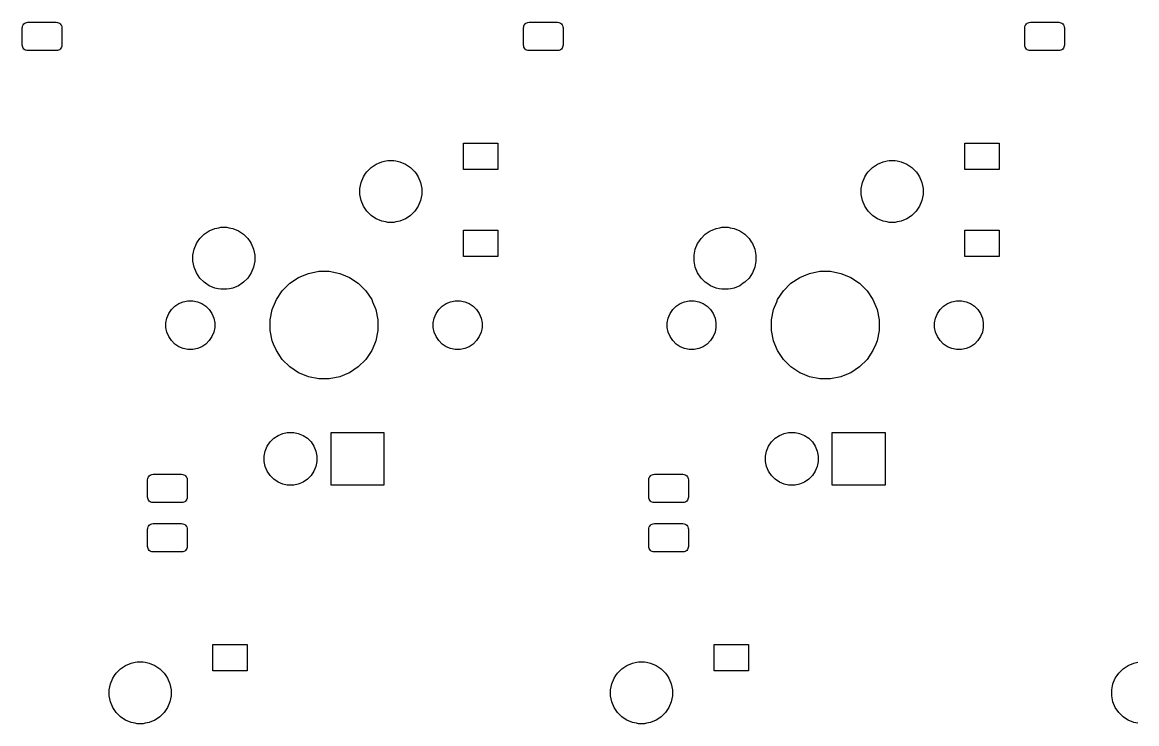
# Model space of a CAD drawing. Extents: x -9 to 373, y -109 to 9.
# Drawn here: x 140.93 to 183.29, y -77.06 to -50.41 of the extents above; entities that cross this region are included whole.
import ezdxf

# ---------------------------------------------------------------- set-up
doc = ezdxf.new("R2010")
doc.units = 0
doc.layers.add('BLACK', color=7, linetype='CONTINUOUS')

msp = doc.modelspace()

# ---------------------------------------------------------------- linework, layer by layer
at = {"layer": 'BLACK', "linetype": 'CONTINUOUS'}
for p, q in [((140.933, -50.6181), (140.938, -50.5718)), ((140.933, -51.2694), (140.933, -50.6181)), ((140.938, -50.5718), (140.95, -50.5331)), ((140.95, -50.5331), (140.969, -50.4975)), ((140.969, -50.4975), (140.994, -50.4662)), ((140.994, -50.4662), (141.026, -50.4406)), ((141.026, -50.4406), (141.061, -50.4215)), ((141.061, -50.4215), (141.1, -50.4098)), ((141.1, -50.4098), (141.146, -50.4052)), ((141.146, -50.4052), (142.222, -50.4052)), ((142.222, -50.4052), (142.269, -50.4098)), ((142.269, -50.4098), (142.308, -50.4215)), ((142.308, -50.4215), (142.343, -50.4406)), ((142.343, -50.4406), (142.374, -50.4662)), ((142.374, -50.4662), (142.4, -50.4975)), ((142.4, -50.4975), (142.419, -50.5331)), ((142.419, -50.5331), (142.431, -50.5718)), ((142.431, -50.5718), (142.435, -50.6181)), ((142.435, -50.6181), (142.435, -51.2694)), ((159.983, -50.6181), (159.988, -50.5718)), ((159.983, -51.2694), (159.983, -50.6181)), ((159.988, -50.5718), (160, -50.5331)), ((160, -50.5331), (160.019, -50.4975)), ((160.019, -50.4975), (160.044, -50.4662)), ((160.044, -50.4662), (160.076, -50.4406)), ((160.076, -50.4406), (160.111, -50.4215)), ((160.111, -50.4215), (160.15, -50.4098)), ((160.15, -50.4098), (160.196, -50.4052)), ((160.196, -50.4052), (161.272, -50.4052)), ((161.272, -50.4052), (161.319, -50.4098)), ((161.319, -50.4098), (161.358, -50.4215)), ((161.358, -50.4215), (161.393, -50.4406)), ((161.393, -50.4406), (161.424, -50.4662)), ((161.424, -50.4662), (161.45, -50.4975)), ((161.45, -50.4975), (161.469, -50.5331)), ((161.469, -50.5331), (161.481, -50.5718)), ((161.481, -50.5718), (161.485, -50.6181)), ((161.485, -50.6181), (161.485, -51.2694)), ((179.033, -50.6181), (179.038, -50.5718)), ((179.033, -51.2694), (179.033, -50.6181)), ((179.038, -50.5718), (179.05, -50.5331)), ((179.05, -50.5331), (179.069, -50.4975)), ((179.069, -50.4975), (179.094, -50.4662)), ((179.094, -50.4662), (179.126, -50.4406)), ((179.126, -50.4406), (179.161, -50.4215)), ((179.161, -50.4215), (179.2, -50.4098)), ((179.2, -50.4098), (179.246, -50.4052)), ((179.246, -50.4052), (180.322, -50.4052)), ((180.322, -50.4052), (180.369, -50.4098)), ((180.369, -50.4098), (180.408, -50.4215)), ((180.408, -50.4215), (180.443, -50.4406)), ((180.443, -50.4406), (180.474, -50.4662)), ((180.474, -50.4662), (180.5, -50.4975)), ((180.5, -50.4975), (180.519, -50.5331)), ((180.519, -50.5331), (180.531, -50.5718)), ((180.531, -50.5718), (180.535, -50.6181)), ((180.535, -50.6181), (180.535, -51.2694)), ((140.938, -51.3157), (140.933, -51.2694)), ((140.95, -51.3544), (140.938, -51.3157)), ((140.969, -51.39), (140.95, -51.3544)), ((140.994, -51.4213), (140.969, -51.39)), ((141.026, -51.4469), (140.994, -51.4213)), ((141.061, -51.466), (141.026, -51.4469)), ((141.1, -51.4777), (141.061, -51.466)), ((141.146, -51.4823), (141.1, -51.4777)), ((142.222, -51.4823), (141.146, -51.4823)), ((142.269, -51.4777), (142.222, -51.4823)), ((142.308, -51.466), (142.269, -51.4777)), ((142.343, -51.4469), (142.308, -51.466)), ((142.374, -51.4213), (142.343, -51.4469)), ((142.4, -51.39), (142.374, -51.4213)), ((142.419, -51.3544), (142.4, -51.39)), ((142.431, -51.3157), (142.419, -51.3544)), ((142.435, -51.2694), (142.431, -51.3157)), ((159.988, -51.3157), (159.983, -51.2694)), ((160, -51.3544), (159.988, -51.3157)), ((160.019, -51.39), (160, -51.3544)), ((160.044, -51.4213), (160.019, -51.39)), ((160.076, -51.4469), (160.044, -51.4213)), ((160.111, -51.466), (160.076, -51.4469)), ((160.15, -51.4777), (160.111, -51.466)), ((160.196, -51.4823), (160.15, -51.4777)), ((161.272, -51.4823), (160.196, -51.4823)), ((161.319, -51.4777), (161.272, -51.4823)), ((161.358, -51.466), (161.319, -51.4777)), ((161.393, -51.4469), (161.358, -51.466)), ((161.424, -51.4213), (161.393, -51.4469)), ((161.45, -51.39), (161.424, -51.4213)), ((161.469, -51.3544), (161.45, -51.39)), ((161.481, -51.3157), (161.469, -51.3544)), ((161.485, -51.2694), (161.481, -51.3157)), ((179.038, -51.3157), (179.033, -51.2694)), ((179.05, -51.3544), (179.038, -51.3157)), ((179.069, -51.39), (179.05, -51.3544)), ((179.094, -51.4213), (179.069, -51.39)), ((179.126, -51.4469), (179.094, -51.4213)), ((179.161, -51.466), (179.126, -51.4469)), ((179.2, -51.4777), (179.161, -51.466)), ((179.246, -51.4823), (179.2, -51.4777)), ((180.322, -51.4823), (179.246, -51.4823)), ((180.369, -51.4777), (180.322, -51.4823)), ((180.408, -51.466), (180.369, -51.4777)), ((180.443, -51.4469), (180.408, -51.466)), ((180.474, -51.4213), (180.443, -51.4469)), ((180.5, -51.39), (180.474, -51.4213)), ((180.519, -51.3544), (180.5, -51.39)), ((180.531, -51.3157), (180.519, -51.3544)), ((180.535, -51.2694), (180.531, -51.3157)), ((157.702, -56.001), (157.702, -54.999)), ((157.702, -54.999), (159.004, -54.999)), ((159.004, -54.999), (159.004, -56.001)), ((176.752, -56.001), (176.752, -54.999)), ((176.752, -54.999), (178.054, -54.999)), ((178.054, -54.999), (178.054, -56.001)), ((154.19, -55.919), (154.383, -55.7903)), ((154.383, -55.7903), (154.597, -55.7017)), ((154.383, -55.7903), (154.383, -55.7903)), ((154.597, -55.7017), (154.748, -55.6716)), ((154.748, -55.6716), (154.824, -55.6565)), ((154.824, -55.6565), (155.056, -55.6565)), ((155.056, -55.6565), (155.132, -55.6716)), ((155.132, -55.6716), (155.283, -55.7017)), ((155.283, -55.7017), (155.497, -55.7903)), ((155.497, -55.7903), (155.497, -55.7903)), ((155.497, -55.7903), (155.69, -55.919)), ((173.24, -55.919), (173.433, -55.7903)), ((173.433, -55.7903), (173.647, -55.7017)), ((173.433, -55.7903), (173.433, -55.7903)), ((173.647, -55.7017), (173.798, -55.6716)), ((173.798, -55.6716), (173.874, -55.6565)), ((173.874, -55.6565), (174.106, -55.6565)), ((174.106, -55.6565), (174.182, -55.6716)), ((174.182, -55.6716), (174.333, -55.7017)), ((174.333, -55.7017), (174.547, -55.7903)), ((174.547, -55.7903), (174.547, -55.7903)), ((174.547, -55.7903), (174.74, -55.919)), ((153.809, -56.4895), (153.898, -56.2755)), ((153.898, -56.2755), (153.981, -56.1509)), ((153.981, -56.1509), (154.027, -56.0828)), ((154.027, -56.0828), (154.19, -55.919)), ((155.69, -55.919), (155.853, -56.0828)), ((155.853, -56.0828), (155.899, -56.1509)), ((155.899, -56.1509), (155.982, -56.2755)), ((155.982, -56.2755), (156.071, -56.4895)), ((159.004, -56.001), (157.702, -56.001)), ((172.859, -56.4895), (172.948, -56.2755)), ((172.948, -56.2755), (173.031, -56.1509)), ((173.031, -56.1509), (173.077, -56.0828)), ((173.077, -56.0828), (173.24, -55.919)), ((174.74, -55.919), (174.903, -56.0828)), ((174.903, -56.0828), (174.949, -56.1509)), ((174.949, -56.1509), (175.032, -56.2755)), ((175.032, -56.2755), (175.121, -56.4895)), ((178.054, -56.001), (176.752, -56.001)), ((153.764, -56.7167), (153.809, -56.4895)), ((153.764, -56.9483), (153.764, -56.7167)), ((156.071, -56.4895), (156.116, -56.7167)), ((156.116, -56.7167), (156.116, -56.9483)), ((172.814, -56.7167), (172.859, -56.4895)), ((172.814, -56.9483), (172.814, -56.7167)), ((175.121, -56.4895), (175.166, -56.7167)), ((175.166, -56.7167), (175.166, -56.9483)), ((153.809, -57.1755), (153.764, -56.9483)), ((153.898, -57.3895), (153.809, -57.1755)), ((156.071, -57.1755), (155.982, -57.3895)), ((156.116, -56.9483), (156.071, -57.1755)), ((172.859, -57.1755), (172.814, -56.9483)), ((172.948, -57.3895), (172.859, -57.1755)), ((175.121, -57.1755), (175.032, -57.3895)), ((175.166, -56.9483), (175.121, -57.1755)), ((154.027, -57.5822), (153.898, -57.3895)), ((153.898, -57.3895), (153.898, -57.3895)), ((154.19, -57.746), (154.027, -57.5822)), ((155.853, -57.5822), (155.69, -57.746)), ((155.982, -57.3895), (155.853, -57.5822)), ((155.982, -57.3895), (155.982, -57.3895)), ((173.077, -57.5822), (172.948, -57.3895)), ((172.948, -57.3895), (172.948, -57.3895)), ((173.24, -57.746), (173.077, -57.5822)), ((174.903, -57.5822), (174.74, -57.746)), ((175.032, -57.3895), (174.903, -57.5822)), ((175.032, -57.3895), (175.032, -57.3895)), ((154.319, -57.8318), (154.19, -57.746)), ((154.383, -57.8747), (154.319, -57.8318)), ((154.597, -57.9633), (154.383, -57.8747)), ((154.748, -57.9934), (154.597, -57.9633)), ((154.824, -58.0085), (154.748, -57.9934)), ((155.056, -58.0085), (154.824, -58.0085)), ((155.132, -57.9934), (155.056, -58.0085)), ((155.283, -57.9633), (155.132, -57.9934)), ((155.497, -57.8747), (155.283, -57.9633)), ((155.561, -57.8318), (155.497, -57.8747)), ((155.69, -57.746), (155.561, -57.8318)), ((173.369, -57.8318), (173.24, -57.746)), ((173.433, -57.8747), (173.369, -57.8318)), ((173.647, -57.9633), (173.433, -57.8747)), ((173.798, -57.9934), (173.647, -57.9633)), ((173.874, -58.0085), (173.798, -57.9934)), ((174.106, -58.0085), (173.874, -58.0085)), ((174.182, -57.9934), (174.106, -58.0085)), ((174.333, -57.9633), (174.182, -57.9934)), ((174.547, -57.8747), (174.333, -57.9633)), ((174.611, -57.8318), (174.547, -57.8747)), ((174.74, -57.746), (174.611, -57.8318)), ((147.84, -58.459), (147.992, -58.3579)), ((147.992, -58.3579), (148.033, -58.3303)), ((148.033, -58.3303), (148.247, -58.2417)), ((148.247, -58.2417), (148.398, -58.2116)), ((148.398, -58.2116), (148.474, -58.1965)), ((148.474, -58.1965), (148.706, -58.1965)), ((148.706, -58.1965), (148.782, -58.2116)), ((148.782, -58.2116), (148.933, -58.2417)), ((148.933, -58.2417), (149.147, -58.3303)), ((149.147, -58.3303), (149.188, -58.3579)), ((149.188, -58.3579), (149.34, -58.459)), ((157.702, -59.301), (157.702, -58.299)), ((157.702, -58.299), (159.004, -58.299)), ((159.004, -58.299), (159.004, -59.301)), ((166.89, -58.459), (167.042, -58.3579)), ((167.042, -58.3579), (167.083, -58.3303)), ((167.083, -58.3303), (167.297, -58.2417)), ((167.297, -58.2417), (167.448, -58.2116)), ((167.448, -58.2116), (167.524, -58.1965)), ((167.524, -58.1965), (167.756, -58.1965)), ((167.756, -58.1965), (167.832, -58.2116)), ((167.832, -58.2116), (167.983, -58.2417)), ((167.983, -58.2417), (168.197, -58.3303)), ((168.197, -58.3303), (168.238, -58.3579)), ((168.238, -58.3579), (168.39, -58.459)), ((176.752, -59.301), (176.752, -58.299)), ((176.752, -58.299), (178.054, -58.299)), ((178.054, -58.299), (178.054, -59.301)), ((147.459, -59.0295), (147.548, -58.8155)), ((147.548, -58.8155), (147.591, -58.7513)), ((147.591, -58.7513), (147.677, -58.6228)), ((147.677, -58.6228), (147.84, -58.459)), ((149.34, -58.459), (149.503, -58.6228)), ((149.503, -58.6228), (149.589, -58.7513)), ((149.589, -58.7513), (149.632, -58.8155)), ((149.632, -58.8155), (149.721, -59.0295)), ((166.509, -59.0295), (166.598, -58.8155)), ((166.598, -58.8155), (166.641, -58.7513)), ((166.641, -58.7513), (166.727, -58.6228)), ((166.727, -58.6228), (166.89, -58.459)), ((168.39, -58.459), (168.553, -58.6228)), ((168.553, -58.6228), (168.639, -58.7513)), ((168.639, -58.7513), (168.682, -58.8155)), ((168.682, -58.8155), (168.771, -59.0295)), ((147.414, -59.2567), (147.459, -59.0295)), ((147.414, -59.4883), (147.414, -59.2567)), ((149.721, -59.0295), (149.766, -59.2567)), ((149.766, -59.2567), (149.766, -59.4883)), ((166.464, -59.2567), (166.509, -59.0295)), ((166.464, -59.4883), (166.464, -59.2567)), ((168.771, -59.0295), (168.816, -59.2567)), ((168.816, -59.2567), (168.816, -59.4883)), ((147.459, -59.7155), (147.414, -59.4883)), ((147.548, -59.9295), (147.459, -59.7155)), ((149.721, -59.7155), (149.632, -59.9295)), ((149.766, -59.4883), (149.721, -59.7155)), ((159.004, -59.301), (157.702, -59.301)), ((166.509, -59.7155), (166.464, -59.4883)), ((166.598, -59.9295), (166.509, -59.7155)), ((168.771, -59.7155), (168.682, -59.9295)), ((168.816, -59.4883), (168.771, -59.7155)), ((178.054, -59.301), (176.752, -59.301)), ((147.677, -60.1222), (147.548, -59.9295)), ((147.548, -59.9295), (147.548, -59.9295)), ((147.84, -60.286), (147.677, -60.1222)), ((149.503, -60.1222), (149.34, -60.286)), ((149.632, -59.9295), (149.503, -60.1222)), ((149.632, -59.9295), (149.632, -59.9295)), ((151.096, -60.3241), (151.431, -60.1003)), ((151.431, -60.1003), (151.586, -60.0365)), ((151.586, -60.0365), (151.804, -59.9462)), ((151.804, -59.9462), (152.199, -59.8676)), ((152.199, -59.8676), (152.601, -59.8676)), ((152.601, -59.8676), (152.996, -59.9462)), ((152.996, -59.9462), (153.214, -60.0365)), ((153.214, -60.0365), (153.369, -60.1003)), ((153.369, -60.1003), (153.704, -60.3241)), ((166.727, -60.1222), (166.598, -59.9295)), ((166.598, -59.9295), (166.598, -59.9295)), ((166.89, -60.286), (166.727, -60.1222)), ((168.553, -60.1222), (168.39, -60.286)), ((168.682, -59.9295), (168.553, -60.1222)), ((168.682, -59.9295), (168.682, -59.9295)), ((170.146, -60.3241), (170.481, -60.1003)), ((170.481, -60.1003), (170.636, -60.0365)), ((170.636, -60.0365), (170.854, -59.9462)), ((170.854, -59.9462), (171.249, -59.8676)), ((171.249, -59.8676), (171.651, -59.8676)), ((171.651, -59.8676), (172.046, -59.9462)), ((172.046, -59.9462), (172.264, -60.0365)), ((172.264, -60.0365), (172.419, -60.1003)), ((172.419, -60.1003), (172.754, -60.3241)), ((147.897, -60.3241), (147.84, -60.286)), ((148.033, -60.4147), (147.897, -60.3241)), ((148.247, -60.5033), (148.033, -60.4147)), ((148.371, -60.5281), (148.247, -60.5033)), ((148.474, -60.5485), (148.371, -60.5281)), ((148.706, -60.5485), (148.474, -60.5485)), ((148.809, -60.5281), (148.706, -60.5485)), ((148.933, -60.5033), (148.809, -60.5281)), ((149.147, -60.4147), (148.933, -60.5033)), ((149.283, -60.3241), (149.147, -60.4147)), ((149.34, -60.286), (149.283, -60.3241)), ((150.812, -60.609), (151.096, -60.3241)), ((153.704, -60.3241), (153.988, -60.609)), ((166.947, -60.3241), (166.89, -60.286)), ((167.083, -60.4147), (166.947, -60.3241)), ((167.297, -60.5033), (167.083, -60.4147)), ((167.421, -60.5281), (167.297, -60.5033)), ((167.524, -60.5485), (167.421, -60.5281)), ((167.756, -60.5485), (167.524, -60.5485)), ((167.859, -60.5281), (167.756, -60.5485)), ((167.983, -60.5033), (167.859, -60.5281)), ((168.197, -60.4147), (167.983, -60.5033)), ((168.333, -60.3241), (168.197, -60.4147)), ((168.39, -60.286), (168.333, -60.3241)), ((169.862, -60.609), (170.146, -60.3241)), ((172.754, -60.3241), (173.038, -60.609)), ((147.05, -61.0221), (147.229, -60.9865)), ((147.229, -60.9865), (147.411, -60.9865)), ((147.411, -60.9865), (147.59, -61.0221)), ((150.555, -61.0221), (150.588, -60.9439)), ((150.588, -60.9439), (150.812, -60.609)), ((153.988, -60.609), (154.212, -60.9439)), ((154.212, -60.9439), (154.245, -61.0221)), ((157.21, -61.0221), (157.389, -60.9865)), ((157.389, -60.9865), (157.571, -60.9865)), ((157.571, -60.9865), (157.75, -61.0221)), ((166.1, -61.0221), (166.279, -60.9865)), ((166.279, -60.9865), (166.461, -60.9865)), ((166.461, -60.9865), (166.64, -61.0221)), ((169.605, -61.0221), (169.638, -60.9439)), ((169.638, -60.9439), (169.862, -60.609)), ((173.038, -60.609), (173.262, -60.9439)), ((173.262, -60.9439), (173.295, -61.0221)), ((176.26, -61.0221), (176.439, -60.9865)), ((176.439, -60.9865), (176.621, -60.9865)), ((176.621, -60.9865), (176.8, -61.0221)), ((146.499, -61.4739), (146.601, -61.3222)), ((146.601, -61.3222), (146.73, -61.1932)), ((146.73, -61.1932), (146.881, -61.0919)), ((146.881, -61.0919), (147.05, -61.0221)), ((147.59, -61.0221), (147.759, -61.0919)), ((147.759, -61.0919), (147.91, -61.1932)), ((147.91, -61.1932), (148.039, -61.3222)), ((148.039, -61.3222), (148.141, -61.4739)), ((150.355, -61.7111), (150.434, -61.316)), ((150.434, -61.316), (150.555, -61.0221)), ((154.245, -61.0221), (154.366, -61.316)), ((154.366, -61.316), (154.445, -61.7111)), ((156.659, -61.4739), (156.761, -61.3222)), ((156.761, -61.3222), (156.89, -61.1932)), ((156.89, -61.1932), (157.041, -61.0919)), ((157.041, -61.0919), (157.21, -61.0221)), ((157.75, -61.0221), (157.919, -61.0919)), ((157.919, -61.0919), (158.07, -61.1932)), ((158.07, -61.1932), (158.199, -61.3222)), ((158.199, -61.3222), (158.301, -61.4739)), ((165.549, -61.4739), (165.651, -61.3222)), ((165.651, -61.3222), (165.78, -61.1932)), ((165.78, -61.1932), (165.931, -61.0919)), ((165.931, -61.0919), (166.1, -61.0221)), ((166.64, -61.0221), (166.809, -61.0919)), ((166.809, -61.0919), (166.96, -61.1932)), ((166.96, -61.1932), (167.089, -61.3222)), ((167.089, -61.3222), (167.191, -61.4739)), ((169.405, -61.7111), (169.484, -61.316)), ((169.484, -61.316), (169.605, -61.0221)), ((173.295, -61.0221), (173.416, -61.316)), ((173.416, -61.316), (173.495, -61.7111)), ((175.709, -61.4739), (175.811, -61.3222)), ((175.811, -61.3222), (175.94, -61.1932)), ((175.94, -61.1932), (176.091, -61.0919)), ((176.091, -61.0919), (176.26, -61.0221)), ((176.8, -61.0221), (176.969, -61.0919)), ((176.969, -61.0919), (177.12, -61.1932)), ((177.12, -61.1932), (177.249, -61.3222)), ((177.249, -61.3222), (177.351, -61.4739)), ((146.394, -61.8213), (146.43, -61.6424)), ((146.394, -62.0037), (146.394, -61.8213)), ((146.43, -61.6424), (146.499, -61.4739)), ((148.141, -61.4739), (148.21, -61.6424)), ((148.21, -61.6424), (148.246, -61.8213)), ((148.246, -61.8213), (148.246, -62.0037)), ((150.355, -62.1139), (150.355, -61.7111)), ((154.445, -61.7111), (154.445, -62.1139)), ((156.554, -61.8213), (156.59, -61.6424)), ((156.554, -62.0037), (156.554, -61.8213)), ((156.59, -61.6424), (156.659, -61.4739)), ((158.301, -61.4739), (158.37, -61.6424)), ((158.37, -61.6424), (158.406, -61.8213)), ((158.406, -61.8213), (158.406, -62.0037)), ((165.444, -61.8213), (165.48, -61.6424)), ((165.444, -62.0037), (165.444, -61.8213)), ((165.48, -61.6424), (165.549, -61.4739)), ((167.191, -61.4739), (167.26, -61.6424)), ((167.26, -61.6424), (167.296, -61.8213)), ((167.296, -61.8213), (167.296, -62.0037)), ((169.405, -62.1139), (169.405, -61.7111)), ((173.495, -61.7111), (173.495, -62.1139)), ((175.604, -61.8213), (175.64, -61.6424)), ((175.604, -62.0037), (175.604, -61.8213)), ((175.64, -61.6424), (175.709, -61.4739)), ((177.351, -61.4739), (177.42, -61.6424)), ((177.42, -61.6424), (177.456, -61.8213)), ((177.456, -61.8213), (177.456, -62.0037)), ((146.43, -62.1826), (146.394, -62.0037)), ((146.499, -62.3511), (146.43, -62.1826)), ((148.21, -62.1826), (148.141, -62.3511)), ((148.246, -62.0037), (148.21, -62.1826)), ((150.434, -62.509), (150.355, -62.1139)), ((154.445, -62.1139), (154.366, -62.509)), ((156.59, -62.1826), (156.554, -62.0037)), ((156.659, -62.3511), (156.59, -62.1826)), ((158.37, -62.1826), (158.301, -62.3511)), ((158.406, -62.0037), (158.37, -62.1826)), ((165.48, -62.1826), (165.444, -62.0037)), ((165.549, -62.3511), (165.48, -62.1826)), ((167.26, -62.1826), (167.191, -62.3511)), ((167.296, -62.0037), (167.26, -62.1826)), ((169.484, -62.509), (169.405, -62.1139)), ((173.495, -62.1139), (173.416, -62.509)), ((175.64, -62.1826), (175.604, -62.0037)), ((175.709, -62.3511), (175.64, -62.1826)), ((177.42, -62.1826), (177.351, -62.3511)), ((177.456, -62.0037), (177.42, -62.1826)), ((146.601, -62.5028), (146.499, -62.3511)), ((146.73, -62.6318), (146.601, -62.5028)), ((146.881, -62.7331), (146.73, -62.6318)), ((147.91, -62.6318), (147.759, -62.7331)), ((148.039, -62.5028), (147.91, -62.6318)), ((148.141, -62.3511), (148.039, -62.5028)), ((150.485, -62.6318), (150.434, -62.509)), ((150.588, -62.8811), (150.485, -62.6318)), ((154.315, -62.6318), (154.212, -62.8811)), ((154.366, -62.509), (154.315, -62.6318)), ((156.761, -62.5028), (156.659, -62.3511)), ((156.89, -62.6318), (156.761, -62.5028)), ((157.041, -62.7331), (156.89, -62.6318)), ((158.07, -62.6318), (157.919, -62.7331)), ((158.199, -62.5028), (158.07, -62.6318)), ((158.301, -62.3511), (158.199, -62.5028)), ((165.651, -62.5028), (165.549, -62.3511)), ((165.78, -62.6318), (165.651, -62.5028)), ((165.931, -62.7331), (165.78, -62.6318)), ((166.96, -62.6318), (166.809, -62.7331)), ((167.089, -62.5028), (166.96, -62.6318)), ((167.191, -62.3511), (167.089, -62.5028)), ((169.535, -62.6318), (169.484, -62.509)), ((169.638, -62.8811), (169.535, -62.6318)), ((173.365, -62.6318), (173.262, -62.8811)), ((173.416, -62.509), (173.365, -62.6318)), ((175.811, -62.5028), (175.709, -62.3511)), ((175.94, -62.6318), (175.811, -62.5028)), ((176.091, -62.7331), (175.94, -62.6318)), ((177.12, -62.6318), (176.969, -62.7331)), ((177.249, -62.5028), (177.12, -62.6318)), ((177.351, -62.3511), (177.249, -62.5028)), ((147.05, -62.8029), (146.881, -62.7331)), ((147.229, -62.8385), (147.05, -62.8029)), ((147.411, -62.8385), (147.229, -62.8385)), ((147.59, -62.8029), (147.411, -62.8385)), ((147.759, -62.7331), (147.59, -62.8029)), ((150.812, -63.216), (150.588, -62.8811)), ((154.212, -62.8811), (153.988, -63.216)), ((157.21, -62.8029), (157.041, -62.7331)), ((157.389, -62.8385), (157.21, -62.8029)), ((157.571, -62.8385), (157.389, -62.8385)), ((157.75, -62.8029), (157.571, -62.8385)), ((157.919, -62.7331), (157.75, -62.8029)), ((166.1, -62.8029), (165.931, -62.7331)), ((166.279, -62.8385), (166.1, -62.8029)), ((166.461, -62.8385), (166.279, -62.8385)), ((166.64, -62.8029), (166.461, -62.8385)), ((166.809, -62.7331), (166.64, -62.8029)), ((169.862, -63.216), (169.638, -62.8811)), ((173.262, -62.8811), (173.038, -63.216)), ((176.26, -62.8029), (176.091, -62.7331)), ((176.439, -62.8385), (176.26, -62.8029)), ((176.621, -62.8385), (176.439, -62.8385)), ((176.8, -62.8029), (176.621, -62.8385)), ((176.969, -62.7331), (176.8, -62.8029)), ((151.096, -63.5009), (150.812, -63.216)), ((151.431, -63.7247), (151.096, -63.5009)), ((153.704, -63.5009), (153.369, -63.7247)), ((153.988, -63.216), (153.704, -63.5009)), ((170.146, -63.5009), (169.862, -63.216)), ((170.481, -63.7247), (170.146, -63.5009)), ((172.754, -63.5009), (172.419, -63.7247)), ((173.038, -63.216), (172.754, -63.5009)), ((151.532, -63.7663), (151.431, -63.7247)), ((151.804, -63.8788), (151.532, -63.7663)), ((152.199, -63.9574), (151.804, -63.8788)), ((152.996, -63.8788), (152.601, -63.9574)), ((153.268, -63.7663), (152.996, -63.8788)), ((153.369, -63.7247), (153.268, -63.7663)), ((170.582, -63.7663), (170.481, -63.7247)), ((170.854, -63.8788), (170.582, -63.7663)), ((171.249, -63.9574), (170.854, -63.8788)), ((172.046, -63.8788), (171.651, -63.9574)), ((172.318, -63.7663), (172.046, -63.8788)), ((172.419, -63.7247), (172.318, -63.7663)), ((152.601, -63.9574), (152.199, -63.9574)), ((171.651, -63.9574), (171.249, -63.9574)), ((150.655, -66.1032), (150.837, -66.0276)), ((150.837, -66.0276), (151.004, -65.9945)), ((151.004, -65.9945), (151.031, -65.989)), ((151.031, -65.989), (151.229, -65.989)), ((151.229, -65.989), (151.256, -65.9945)), ((151.256, -65.9945), (151.423, -66.0276)), ((151.423, -66.0276), (151.605, -66.1032)), ((152.666, -67.996), (152.666, -65.989)), ((152.666, -65.989), (154.673, -65.989)), ((154.673, -65.989), (154.673, -67.996)), ((169.705, -66.1032), (169.887, -66.0276)), ((169.887, -66.0276), (170.054, -65.9945)), ((170.054, -65.9945), (170.081, -65.989)), ((170.081, -65.989), (170.279, -65.989)), ((170.279, -65.989), (170.306, -65.9945)), ((170.306, -65.9945), (170.473, -66.0276)), ((170.473, -66.0276), (170.655, -66.1032)), ((171.716, -67.996), (171.716, -65.989)), ((171.716, -65.989), (173.724, -65.989)), ((173.724, -65.989), (173.724, -67.996)), ((150.241, -66.5172), (150.351, -66.3528)), ((150.351, -66.3528), (150.49, -66.213)), ((150.49, -66.213), (150.655, -66.1032)), ((151.605, -66.1032), (151.77, -66.213)), ((151.77, -66.213), (151.909, -66.3528)), ((151.909, -66.3528), (152.019, -66.5172)), ((169.291, -66.5172), (169.401, -66.3528)), ((169.401, -66.3528), (169.54, -66.213)), ((169.54, -66.213), (169.705, -66.1032)), ((170.655, -66.1032), (170.82, -66.213)), ((170.82, -66.213), (170.959, -66.3528)), ((170.959, -66.3528), (171.069, -66.5172)), ((150.126, -66.8937), (150.165, -66.6998)), ((150.126, -67.0913), (150.126, -66.8937)), ((150.165, -66.6998), (150.241, -66.5172)), ((152.019, -66.5172), (152.095, -66.6998)), ((152.095, -66.6998), (152.133, -66.8937)), ((152.133, -66.8937), (152.133, -67.0913)), ((169.177, -66.8937), (169.215, -66.6998)), ((169.177, -67.0913), (169.177, -66.8937)), ((169.215, -66.6998), (169.291, -66.5172)), ((171.069, -66.5172), (171.145, -66.6998)), ((171.145, -66.6998), (171.183, -66.8937)), ((171.183, -66.8937), (171.183, -67.0913)), ((150.165, -67.2852), (150.126, -67.0913)), ((150.241, -67.4678), (150.165, -67.2852)), ((152.095, -67.2852), (152.019, -67.4678)), ((152.133, -67.0913), (152.095, -67.2852)), ((169.215, -67.2852), (169.177, -67.0913)), ((169.291, -67.4678), (169.215, -67.2852)), ((171.145, -67.2852), (171.069, -67.4678)), ((171.183, -67.0913), (171.145, -67.2852)), ((145.696, -67.7931), (145.7, -67.7468)), ((145.7, -67.7468), (145.712, -67.7081)), ((145.712, -67.7081), (145.731, -67.6725)), ((145.731, -67.6725), (145.757, -67.6412)), ((145.757, -67.6412), (145.788, -67.6156)), ((145.788, -67.6156), (145.824, -67.5965)), ((145.824, -67.5965), (145.862, -67.5848)), ((145.862, -67.5848), (145.909, -67.5802)), ((145.909, -67.5802), (146.985, -67.5802)), ((146.985, -67.5802), (147.031, -67.5848)), ((147.031, -67.5848), (147.07, -67.5965)), ((147.07, -67.5965), (147.106, -67.6156)), ((147.106, -67.6156), (147.137, -67.6412)), ((147.137, -67.6412), (147.163, -67.6725)), ((147.163, -67.6725), (147.182, -67.7081)), ((147.182, -67.7081), (147.193, -67.7468)), ((147.193, -67.7468), (147.198, -67.7931)), ((150.351, -67.6322), (150.241, -67.4678)), ((150.49, -67.772), (150.351, -67.6322)), ((151.909, -67.6322), (151.77, -67.772)), ((152.019, -67.4678), (151.909, -67.6322)), ((164.746, -67.7931), (164.75, -67.7468)), ((164.75, -67.7468), (164.762, -67.7081)), ((164.762, -67.7081), (164.781, -67.6725)), ((164.781, -67.6725), (164.807, -67.6412)), ((164.807, -67.6412), (164.838, -67.6156)), ((164.838, -67.6156), (164.874, -67.5965)), ((164.874, -67.5965), (164.912, -67.5848)), ((164.912, -67.5848), (164.959, -67.5802)), ((164.959, -67.5802), (166.035, -67.5802)), ((166.035, -67.5802), (166.081, -67.5848)), ((166.081, -67.5848), (166.12, -67.5965)), ((166.12, -67.5965), (166.156, -67.6156)), ((166.156, -67.6156), (166.187, -67.6412)), ((166.187, -67.6412), (166.213, -67.6725)), ((166.213, -67.6725), (166.232, -67.7081)), ((166.232, -67.7081), (166.243, -67.7468)), ((166.243, -67.7468), (166.248, -67.7931)), ((169.401, -67.6322), (169.291, -67.4678)), ((169.54, -67.772), (169.401, -67.6322)), ((170.959, -67.6322), (170.82, -67.772)), ((171.069, -67.4678), (170.959, -67.6322)), ((145.696, -68.4444), (145.696, -67.7931)), ((147.198, -67.7931), (147.198, -68.4444)), ((150.655, -67.8818), (150.49, -67.772)), ((150.837, -67.9574), (150.655, -67.8818)), ((151.004, -67.9905), (150.837, -67.9574)), ((151.031, -67.996), (151.004, -67.9905)), ((151.229, -67.996), (151.031, -67.996)), ((151.256, -67.9905), (151.229, -67.996)), ((151.423, -67.9574), (151.256, -67.9905)), ((151.605, -67.8818), (151.423, -67.9574)), ((151.77, -67.772), (151.605, -67.8818)), ((154.673, -67.996), (152.666, -67.996)), ((164.746, -68.4444), (164.746, -67.7931)), ((166.248, -67.7931), (166.248, -68.4444)), ((169.705, -67.8818), (169.54, -67.772)), ((169.887, -67.9574), (169.705, -67.8818)), ((170.054, -67.9905), (169.887, -67.9574)), ((170.081, -67.996), (170.054, -67.9905)), ((170.279, -67.996), (170.081, -67.996)), ((170.306, -67.9905), (170.279, -67.996)), ((170.473, -67.9574), (170.306, -67.9905)), ((170.655, -67.8818), (170.473, -67.9574)), ((170.82, -67.772), (170.655, -67.8818)), ((173.724, -67.996), (171.716, -67.996)), ((145.7, -68.4907), (145.696, -68.4444)), ((145.712, -68.5294), (145.7, -68.4907)), ((145.731, -68.565), (145.712, -68.5294)), ((145.757, -68.5963), (145.731, -68.565)), ((145.788, -68.6219), (145.757, -68.5963)), ((147.137, -68.5963), (147.106, -68.6219)), ((147.163, -68.565), (147.137, -68.5963)), ((147.182, -68.5294), (147.163, -68.565)), ((147.193, -68.4907), (147.182, -68.5294)), ((147.198, -68.4444), (147.193, -68.4907)), ((164.75, -68.4907), (164.746, -68.4444)), ((164.762, -68.5294), (164.75, -68.4907)), ((164.781, -68.565), (164.762, -68.5294)), ((164.807, -68.5963), (164.781, -68.565)), ((164.838, -68.6219), (164.807, -68.5963)), ((166.187, -68.5963), (166.156, -68.6219)), ((166.213, -68.565), (166.187, -68.5963)), ((166.232, -68.5294), (166.213, -68.565)), ((166.243, -68.4907), (166.232, -68.5294)), ((166.248, -68.4444), (166.243, -68.4907)), ((145.824, -68.641), (145.788, -68.6219)), ((145.862, -68.6527), (145.824, -68.641)), ((145.909, -68.6572), (145.862, -68.6527)), ((146.985, -68.6572), (145.909, -68.6572)), ((147.031, -68.6527), (146.985, -68.6572)), ((147.07, -68.641), (147.031, -68.6527)), ((147.106, -68.6219), (147.07, -68.641)), ((164.874, -68.641), (164.838, -68.6219)), ((164.912, -68.6527), (164.874, -68.641)), ((164.959, -68.6572), (164.912, -68.6527)), ((166.035, -68.6572), (164.959, -68.6572)), ((166.081, -68.6527), (166.035, -68.6572)), ((166.12, -68.641), (166.081, -68.6527)), ((166.156, -68.6219), (166.12, -68.641)), ((145.862, -69.4598), (145.909, -69.4552)), ((145.909, -69.4552), (146.985, -69.4552)), ((146.985, -69.4552), (147.031, -69.4598)), ((164.912, -69.4598), (164.959, -69.4552)), ((164.959, -69.4552), (166.035, -69.4552)), ((166.035, -69.4552), (166.081, -69.4598)), ((145.696, -69.6681), (145.7, -69.6218)), ((145.696, -70.3194), (145.696, -69.6681)), ((145.7, -69.6218), (145.712, -69.5831)), ((145.712, -69.5831), (145.731, -69.5475)), ((145.731, -69.5475), (145.757, -69.5162)), ((145.757, -69.5162), (145.788, -69.4906)), ((145.788, -69.4906), (145.824, -69.4715)), ((145.824, -69.4715), (145.862, -69.4598)), ((147.031, -69.4598), (147.07, -69.4715)), ((147.07, -69.4715), (147.106, -69.4906)), ((147.106, -69.4906), (147.137, -69.5162)), ((147.137, -69.5162), (147.163, -69.5475)), ((147.163, -69.5475), (147.182, -69.5831)), ((147.182, -69.5831), (147.193, -69.6218)), ((147.193, -69.6218), (147.198, -69.6681)), ((147.198, -69.6681), (147.198, -70.3194)), ((164.746, -69.6681), (164.75, -69.6218)), ((164.746, -70.3194), (164.746, -69.6681)), ((164.75, -69.6218), (164.762, -69.5831)), ((164.762, -69.5831), (164.781, -69.5475)), ((164.781, -69.5475), (164.807, -69.5162)), ((164.807, -69.5162), (164.838, -69.4906)), ((164.838, -69.4906), (164.874, -69.4715)), ((164.874, -69.4715), (164.912, -69.4598)), ((166.081, -69.4598), (166.12, -69.4715)), ((166.12, -69.4715), (166.156, -69.4906)), ((166.156, -69.4906), (166.187, -69.5162)), ((166.187, -69.5162), (166.213, -69.5475)), ((166.213, -69.5475), (166.232, -69.5831)), ((166.232, -69.5831), (166.243, -69.6218)), ((166.243, -69.6218), (166.248, -69.6681)), ((166.248, -69.6681), (166.248, -70.3194)), ((145.7, -70.3657), (145.696, -70.3194)), ((145.712, -70.4044), (145.7, -70.3657)), ((145.731, -70.44), (145.712, -70.4044)), ((145.757, -70.4713), (145.731, -70.44)), ((145.788, -70.4969), (145.757, -70.4713)), ((145.824, -70.516), (145.788, -70.4969)), ((145.862, -70.5277), (145.824, -70.516)), ((145.909, -70.5322), (145.862, -70.5277)), ((146.985, -70.5322), (145.909, -70.5322)), ((147.031, -70.5277), (146.985, -70.5322)), ((147.07, -70.516), (147.031, -70.5277)), ((147.106, -70.4969), (147.07, -70.516)), ((147.137, -70.4713), (147.106, -70.4969)), ((147.163, -70.44), (147.137, -70.4713)), ((147.182, -70.4044), (147.163, -70.44)), ((147.193, -70.3657), (147.182, -70.4044)), ((147.198, -70.3194), (147.193, -70.3657)), ((164.75, -70.3657), (164.746, -70.3194)), ((164.762, -70.4044), (164.75, -70.3657)), ((164.781, -70.44), (164.762, -70.4044)), ((164.807, -70.4713), (164.781, -70.44)), ((164.838, -70.4969), (164.807, -70.4713)), ((164.874, -70.516), (164.838, -70.4969)), ((164.912, -70.5277), (164.874, -70.516)), ((164.959, -70.5322), (164.912, -70.5277)), ((166.035, -70.5322), (164.959, -70.5322)), ((166.081, -70.5277), (166.035, -70.5322)), ((166.12, -70.516), (166.081, -70.5277)), ((166.156, -70.4969), (166.12, -70.516)), ((166.187, -70.4713), (166.156, -70.4969)), ((166.213, -70.44), (166.187, -70.4713)), ((166.232, -70.4044), (166.213, -70.44)), ((166.243, -70.3657), (166.232, -70.4044)), ((166.248, -70.3194), (166.243, -70.3657)), ((148.177, -75.051), (148.177, -74.049)), ((148.177, -74.049), (149.479, -74.049)), ((149.479, -74.049), (149.479, -75.051)), ((167.227, -75.051), (167.227, -74.049)), ((167.227, -74.049), (168.529, -74.049)), ((168.529, -74.049), (168.529, -75.051)), ((144.665, -74.969), (144.858, -74.8403)), ((144.858, -74.8403), (145.072, -74.7517)), ((144.858, -74.8403), (144.858, -74.8403)), ((145.072, -74.7517), (145.223, -74.7216)), ((145.223, -74.7216), (145.299, -74.7065)), ((145.299, -74.7065), (145.531, -74.7065)), ((145.531, -74.7065), (145.607, -74.7216)), ((145.607, -74.7216), (145.758, -74.7517)), ((145.758, -74.7517), (145.972, -74.8403)), ((145.972, -74.8403), (145.972, -74.8403)), ((145.972, -74.8403), (146.165, -74.969)), ((163.715, -74.969), (163.908, -74.8403)), ((163.908, -74.8403), (164.122, -74.7517)), ((163.908, -74.8403), (163.908, -74.8403)), ((164.122, -74.7517), (164.273, -74.7216)), ((164.273, -74.7216), (164.349, -74.7065)), ((164.349, -74.7065), (164.581, -74.7065)), ((164.581, -74.7065), (164.657, -74.7216)), ((164.657, -74.7216), (164.808, -74.7517)), ((164.808, -74.7517), (165.022, -74.8403)), ((165.022, -74.8403), (165.022, -74.8403)), ((165.022, -74.8403), (165.215, -74.969)), ((182.765, -74.969), (182.958, -74.8403)), ((182.958, -74.8403), (183.172, -74.7517)), ((182.958, -74.8403), (182.958, -74.8403)), ((183.172, -74.7517), (183.323, -74.7216)), ((144.284, -75.5395), (144.373, -75.3255)), ((144.373, -75.3255), (144.437, -75.2299)), ((144.437, -75.2299), (144.502, -75.1328)), ((144.502, -75.1328), (144.665, -74.969)), ((146.165, -74.969), (146.328, -75.1328)), ((146.328, -75.1328), (146.393, -75.2299)), ((146.393, -75.2299), (146.457, -75.3255)), ((146.457, -75.3255), (146.546, -75.5395)), ((149.479, -75.051), (148.177, -75.051)), ((163.334, -75.5395), (163.423, -75.3255)), ((163.423, -75.3255), (163.487, -75.2299)), ((163.487, -75.2299), (163.552, -75.1328)), ((163.552, -75.1328), (163.715, -74.969)), ((165.215, -74.969), (165.378, -75.1328)), ((165.378, -75.1328), (165.443, -75.2299)), ((165.443, -75.2299), (165.507, -75.3255)), ((165.507, -75.3255), (165.596, -75.5395)), ((168.529, -75.051), (167.227, -75.051)), ((182.384, -75.5395), (182.473, -75.3255)), ((182.473, -75.3255), (182.537, -75.2299)), ((182.537, -75.2299), (182.602, -75.1328)), ((182.602, -75.1328), (182.765, -74.969)), ((144.239, -75.7667), (144.284, -75.5395)), ((144.239, -75.9983), (144.239, -75.7667)), ((146.546, -75.5395), (146.591, -75.7667)), ((146.591, -75.7667), (146.591, -75.9983)), ((163.289, -75.7667), (163.334, -75.5395)), ((163.289, -75.9983), (163.289, -75.7667)), ((165.596, -75.5395), (165.641, -75.7667)), ((165.641, -75.7667), (165.641, -75.9983)), ((182.339, -75.7667), (182.384, -75.5395)), ((182.339, -75.9983), (182.339, -75.7667)), ((144.284, -76.2255), (144.239, -75.9983)), ((144.373, -76.4395), (144.284, -76.2255)), ((146.546, -76.2255), (146.457, -76.4395)), ((146.591, -75.9983), (146.546, -76.2255)), ((163.334, -76.2255), (163.289, -75.9983)), ((163.423, -76.4395), (163.334, -76.2255)), ((165.596, -76.2255), (165.507, -76.4395)), ((165.641, -75.9983), (165.596, -76.2255)), ((182.384, -76.2255), (182.339, -75.9983)), ((182.473, -76.4395), (182.384, -76.2255)), ((144.502, -76.6322), (144.373, -76.4395)), ((144.373, -76.4395), (144.373, -76.4395)), ((144.665, -76.796), (144.502, -76.6322)), ((146.328, -76.6322), (146.165, -76.796)), ((146.457, -76.4395), (146.328, -76.6322)), ((146.457, -76.4395), (146.457, -76.4395)), ((163.552, -76.6322), (163.423, -76.4395)), ((163.423, -76.4395), (163.423, -76.4395)), ((163.715, -76.796), (163.552, -76.6322)), ((165.378, -76.6322), (165.215, -76.796)), ((165.507, -76.4395), (165.378, -76.6322)), ((165.507, -76.4395), (165.507, -76.4395)), ((182.602, -76.6322), (182.473, -76.4395)), ((182.473, -76.4395), (182.473, -76.4395)), ((182.765, -76.796), (182.602, -76.6322)), ((144.794, -76.8818), (144.665, -76.796)), ((144.858, -76.9247), (144.794, -76.8818)), ((145.072, -77.0133), (144.858, -76.9247)), ((145.223, -77.0434), (145.072, -77.0133)), ((145.299, -77.0585), (145.223, -77.0434)), ((145.531, -77.0585), (145.299, -77.0585)), ((145.607, -77.0434), (145.531, -77.0585)), ((145.758, -77.0133), (145.607, -77.0434)), ((145.972, -76.9247), (145.758, -77.0133)), ((146.036, -76.8818), (145.972, -76.9247)), ((146.165, -76.796), (146.036, -76.8818)), ((163.844, -76.8818), (163.715, -76.796)), ((163.908, -76.9247), (163.844, -76.8818)), ((164.122, -77.0133), (163.908, -76.9247)), ((164.273, -77.0434), (164.122, -77.0133)), ((164.349, -77.0585), (164.273, -77.0434)), ((164.581, -77.0585), (164.349, -77.0585)), ((164.657, -77.0434), (164.581, -77.0585)), ((164.808, -77.0133), (164.657, -77.0434)), ((165.022, -76.9247), (164.808, -77.0133)), ((165.086, -76.8818), (165.022, -76.9247)), ((165.215, -76.796), (165.086, -76.8818)), ((182.894, -76.8818), (182.765, -76.796)), ((182.958, -76.9247), (182.894, -76.8818)), ((183.172, -77.0133), (182.958, -76.9247)), ((183.323, -77.0434), (183.172, -77.0133))]:
    msp.add_line(p, q, dxfattribs=at)

doc.saveas('drawing.dxf')
